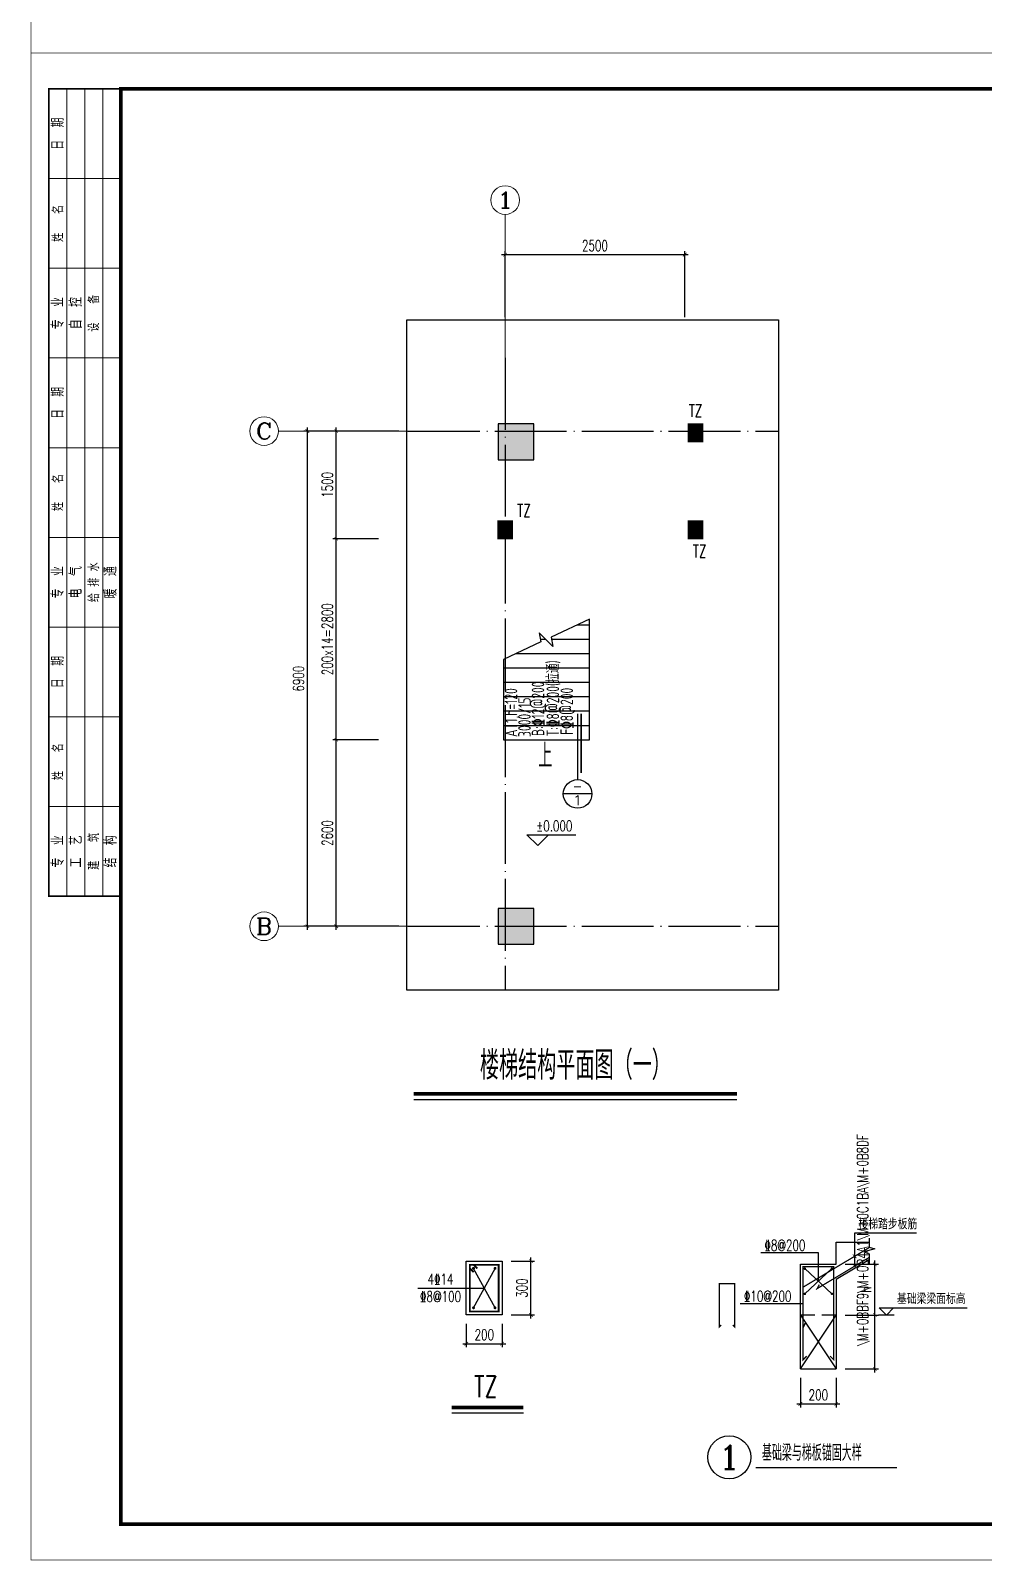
# Model space of a CAD drawing. Extents: x 959592 to 1105020, y -295412 to 379724.
# Drawn here: x 967965 to 994500, y -295412 to -252778 of the extents above; entities that cross this region are included whole.
import ezdxf
from ezdxf.enums import TextEntityAlignment as Align

# ---------------------------------------------------------------- set-up
doc = ezdxf.new("R2010")
doc.units = 0
doc.header["$LTSCALE"] = 1000
doc.header["$MEASUREMENT"] = 0
doc.linetypes.add('DASHED', pattern=[0.75, 0.5, -0.25])
doc.linetypes.add('DOTE', pattern=[2.42, 2, -0.2, 0.02, -0.2])
doc.layers.get('0').update_dxf_attribs({"linetype": 'CONTINUOUS'})
doc.layers.get('Defpoints').update_dxf_attribs({"linetype": 'CONTINUOUS', "lineweight": 5})
for name, color, linetype in [('AXIS_TEXT', 7, 'CONTINUOUS'), ('BEAM', 4, 'DASHED'), ('COLU', 7, 'CONTINUOUS'), ('COLU_HATCH', 251, 'CONTINUOUS'), ('DIM_ELEV', 3, 'CONTINUOUS'), ('DIM_SYMB', 3, 'CONTINUOUS'), ('DIMENSION', 3, 'CONTINUOUS'), ('DOTE', 1, 'DOTE'), ('GZ', 5, 'CONTINUOUS'), ('HATCH', 254, 'CONTINUOUS'), ('hole', 7, 'CONTINUOUS'), ('STAIR', 2, 'CONTINUOUS'), ('TEXT', 7, 'CONTINUOUS')]:
    doc.layers.add(name, color=color, linetype=linetype)
for name, color, linetype, lineweight in [('DIM', 3, 'CONTINUOUS', 5), ('FRAME', 3, 'CONTINUOUS', 5), ('PUB_TEXT', 7, 'CONTINUOUS', 5)]:
    doc.layers.add(name, color=color, linetype=linetype, lineweight=lineweight)
doc.styles.add('_TCH_AXIS', font='COMPLEX', dxfattribs={"bigfont": 'GBCBIG'})
doc.styles.add('_TCH_DIM', font='SIMPLEX', dxfattribs={"bigfont": 'GBCBIG'})
doc.styles.add('COMPLEX', font='COMPLEX')
doc.styles.add('DXFS', font='txt.shx', dxfattribs={"width": 0.65, "bigfont": 'dxfs.shx'})
doc.styles.add('FRAME', font='simhei.ttf', dxfattribs={"width": 0.7})
doc.styles.add('TSSD_Dimension', font='TXT.shx', dxfattribs={"width": 0.7, "bigfont": 'hztxt.shx'})
doc.styles.add('TSSD_REIN', font='Tssdeng.shx', dxfattribs={"width": 0.7, "bigfont": 'hztxt.shx'})
doc.styles.add('黑体', font='simhei.ttf', dxfattribs={"width": 0.7})
doc.dimstyles.new('TSSD_20_100', dxfattribs={"dimtxt": 300, "dimasz": 100, "dimexe": 100, "dimexo": 250, "dimgap": 100, "dimtad": 1, "dimdec": 0, "dimlfac": 0.2, "dimzin": 0, "dimdsep": 46, "dimtxsty": 'TSSD_Dimension', "dimblk": 'ARCHTICK', "dimcen": 0, "dimdle": 100, "dimclrt": 7, "dimadec": 0, "dimazin": 0, "dimtfac": 1, "dimtdec": 0, "dimtix": 1, "dimtmove": 2, "dimatfit": 3, "dimfxl": 1, "dimtolj": 1, "dimtzin": 0, "dimarcsym": 0})
doc.dimstyles.new('TSSD_50_100', dxfattribs={"dimtxt": 300, "dimasz": 100, "dimexe": 100, "dimexo": 250, "dimgap": 100, "dimtad": 1, "dimdec": 0, "dimlfac": 0.5, "dimzin": 0, "dimdsep": 46, "dimtxsty": 'TSSD_Dimension', "dimblk": 'ARCHTICK', "dimcen": 0, "dimdle": 100, "dimclrt": 3, "dimadec": 0, "dimazin": 0, "dimtfac": 1, "dimtdec": 0, "dimtix": 1, "dimtmove": 2, "dimatfit": 3, "dimfxl": 1, "dimtolj": 1, "dimtzin": 0, "dimarcsym": 0})

# ---------------------------------------------------------------- blocks, each defined once
blk = doc.blocks.new('BW-43091906', base_point=(-152259, 7688))
at = {"layer": 'FRAME'}
h = blk.add_hatch(color=256, dxfattribs=at)
h.paths.add_polyline_path([(-97941, 46776), (-96933, 47785), (-96051, 46904), (-95871, 46904), (-97194, 48226), (-98644, 46776), (-97194, 45326), (-95744, 46776), (-96520, 46776), (-96520, 46180), (-96933, 45767)], flags=0)
edge = h.paths.add_edge_path(flags=0)
edge.add_arc((-97115, 46588), 69.1, 0, 45, ccw=False)
edge.add_line((-97046, 46588), (-97046, 46005))
edge.add_line((-97046, 46005), (-96929, 45888))
edge.add_line((-96929, 45888), (-96731, 46087))
edge.add_line((-96731, 46087), (-96731, 46698))
edge.add_arc((-96800, 46698), 69.1, 360, 405)
edge.add_line((-96751, 46746), (-97245, 47240))
edge.add_arc((-97293, 47191), 69.1, 45, 135)
edge.add_line((-97342, 47240), (-97457, 47125))
edge.add_arc((-97408, 47076), 69.1, 135, 225)
edge.add_line((-97457, 47028), (-97066, 46637))
edge = h.paths.add_edge_path(flags=0)
edge.add_arc((-96614, 47069), 192, 360, 540)
edge.add_arc((-96614, 47069), 192, 180, 360)
h.paths.add_polyline_path([(-97553, 45326), (-97455, 45326), (-98887, 46757), (-97418, 48226), (-97515, 48226), (-98984, 46757)], flags=0)
for p, q in [((-93859, 41188), (-100859, 41188)), ((-93859, 38588), (-100859, 38588)), ((-93859, 37088), (-100859, 37088)), ((-93859, 35588), (-100859, 35588)), ((-93859, 31138), (-100859, 31138)), ((-93859, 26688), (-100859, 26688)), ((-93859, 23688), (-100859, 23688)), ((-99059, 23688), (-99059, 22888)), ((-93859, 22888), (-100859, 22888)), ((-93859, 20988), (-100859, 20988)), ((-98859, 20988), (-98859, 16788)), ((-96359, 20988), (-96359, 16788)), ((-93859, 20288), (-100859, 20288)), ((-93859, 19588), (-100859, 19588)), ((-93859, 18888), (-100859, 18888)), ((-93859, 18188), (-100859, 18188)), ((-93859, 17488), (-100859, 17488)), ((-93859, 16788), (-100859, 16788)), ((-93859, 11788), (-100859, 11788)), ((-99109, 11788), (-99109, 8688)), ((-93859, 10788), (-100859, 10788)), ((-97359, 10788), (-97359, 8688)), ((-95609, 10788), (-95609, 8688)), ((-93859, 10088), (-100859, 10088)), ((-93859, 9388), (-100859, 9388))]:
    blk.add_line(p, q, dxfattribs=at)
for points, const_width in [([(-152259, 49688), (-152259, 7688), (-92859, 7688), (-92859, 49688)], 20), ([(-149759, 48688), (-149759, 8688), (-93859, 8688), (-93859, 48688)], 100)]:
    blk.add_lwpolyline(points, close=True, dxfattribs=dict(at, const_width=const_width))
at = {"layer": 'FRAME', "const_width": 50}
for points in [[(-149759, 48688), (-151759, 48688), (-151759, 26188), (-149759, 26188)], [(-100859, 48688), (-100859, 8688)]]:
    blk.add_lwpolyline(points, dxfattribs=at)
at = {"layer": 'FRAME'}
for points in [[(-151259, 26188), (-151259, 48688)], [(-150759, 26188), (-150759, 48688)], [(-150259, 26188), (-150259, 48688)], [(-149759, 46188), (-151759, 46188)], [(-149759, 43688), (-151759, 43688)], [(-149759, 41188), (-151759, 41188)], [(-149759, 38688), (-151759, 38688)], [(-149759, 36188), (-151759, 36188)], [(-149759, 33688), (-151759, 33688)], [(-149759, 31188), (-151759, 31188)], [(-149759, 28688), (-151759, 28688)]]:
    blk.add_lwpolyline(points, dxfattribs=at)
for s, insert, char_height, width, attachment_point, style in [('设计单位', (-100759, 48538), 400, 2368.14, 1, 'FRAME'), ('福建医工设计院有限公司', (-97384, 44489), 600, 9859.32, 5, 'FRAME'), ('国家住建部', (-97335, 43179), 400, 2944.75, 5, 'FRAME'), ('化工石化医药行业', (-97335, 42430), 400, 4781.36, 5, 'FRAME'), ('甲级 A135009049', (-97335, 41715), 400, 4439.66, 5, 'FRAME'), ('备  注', (-100759, 41088), 400, 1758.31, 1, 'FRAME'), ('本图未经设计院签字、盖章无效。', (-100596, 39745), 300, 6524.24, 7, '黑体'), ('施工图审查批准单位', (-100759, 38488), 400, 5412.54, 1, 'FRAME'), ('施工图审查批准书证号', (-100759, 36988), 400, 6008.14, 1, 'FRAME'), ('图纸专用章', (-100759, 35488), 400, 2928.14, 1, 'FRAME'), ('注册师执业章', (-100759, 31038), 400, 3554.58, 1, 'FRAME'), ('工程名称', (-100759, 26588), 400, 2368.14, 1, 'FRAME'), ('单项工程', (-100759, 23488), 400, 2349.15, 1, 'FRAME'), ('建设单位', (-100759, 22788), 400, 2375.25, 1, 'FRAME'), ('审   定', (-99859, 20638), 400, 2038.31, 5, 'FRAME'), ('{\\W0.65;工程负责人}', (-99859, 19938), 400, 2758.64, 5, 'FRAME'), ('{\\W0.65;专业负责人}', (-99859, 19238), 400, 2763.05, 5, 'FRAME'), ('审   核', (-99859, 18538), 400, 2052.54, 5, 'FRAME'), ('校   对', (-99859, 17838), 400, 2066.78, 5, 'FRAME'), ('设   计', (-99859, 17138), 400, 2059.66, 5, 'FRAME'), ('图  名', (-100759, 16688), 400, 1670.51, 1, 'FRAME'), ('图纸编号', (-99984, 11288), 400, 2325.42, 5, 'FRAME'), ('专  业', (-99984, 10438), 400, 1753.56, 5, 'FRAME'), ('比  例', (-96484, 10438), 400, 1677.63, 5, 'FRAME'), ('设计阶段', (-99984, 9738), 400, 2361.02, 5, 'FRAME'), ('日  期', (-96484, 9738), 400, 1618.31, 5, 'FRAME'), ('共  张', (-99984, 9038), 400, 1741.69, 5, 'FRAME'), ('第  张', (-98200, 9031), 400, 1746.44, 5, 'FRAME'), ('版  次', (-96484, 9038), 400, 1753.56, 5, 'FRAME')]:
    blk.add_mtext(s, dxfattribs=dict(at, insert=insert, char_height=char_height, width=width, attachment_point=attachment_point, style=style))
at = {"layer": 'FRAME', "char_height": 300, "attachment_point": 5, "rotation": 90, "style": 'DXFS'}
for s, insert, width in [('{\\f宋体|b0|i0|c134|p2;日\\Ftxt.shx,dxfs.shx|c134;  \\f宋体|b0|i0|c134|p2;期\\P}', (-151509, 47438), 1132.5), ('姓   名', (-151509, 44938), 1185), ('{\\f宋体|b0|i0|c134|p2;专\\Ftxt.shx,dxfs.shx|c134;  \\f宋体|b0|i0|c134|p2;业\\P}', (-151509, 42438), 1203.38), ('{\\f宋体|b0|i0|c134|p2;自\\Ftxt.shx,dxfs.shx|c134;  \\f宋体|b0|i0|c134|p2;控\\P}', (-151009, 42438), 1148.25), ('设   备', (-150509, 42438), 1227), ('{\\f宋体|b0|i0|c134|p2;日\\Ftxt.shx,dxfs.shx|c134;  \\f宋体|b0|i0|c134|p2;期\\P}', (-151509, 39938), 1132.5), ('姓   名', (-151509, 37438), 1185), ('{\\f宋体|b0|i0|c134|p2;专\\Ftxt.shx,dxfs.shx|c134;  \\f宋体|b0|i0|c134|p2;业\\P}', (-151509, 34938), 1203.38), ('{\\f宋体|b0|i0|c134|p2;电\\Ftxt.shx,dxfs.shx|c134;  \\f宋体|b0|i0|c134|p2;气\\P}', (-151009, 34938), 1182.38), ('给 排 水', (-150509, 34938), 1352.62), ('{\\f宋体|b0|i0|c134|p2;暖\\Ftxt.shx,dxfs.shx|c134;  \\f宋体|b0|i0|c134|p2;通\\P}', (-150039, 34938), 1200.75), ('{\\f宋体|b0|i0|c134|p2;日\\Ftxt.shx,dxfs.shx|c134;  \\f宋体|b0|i0|c134|p2;期\\P}', (-151509, 32438), 1132.5), ('姓   名', (-151509, 29938), 1185), ('{\\f宋体|b0|i0|c134|p2;专\\Ftxt.shx,dxfs.shx|c134;  \\f宋体|b0|i0|c134|p2;业\\P}', (-151509, 27438), 1203.38), ('{\\f宋体|b0|i0|c134|p2;工\\Ftxt.shx,dxfs.shx|c134;  \\f宋体|b0|i0|c134|p2;艺\\P}', (-151009, 27438), 1177.12), ('建   筑', (-150509, 27438), 1206), ('{\\f宋体|b0|i0|c134|p2;结\\Ftxt.shx,dxfs.shx|c134;  \\f宋体|b0|i0|c134|p2;构\\P}', (-150039, 27438), 1192.88)]:
    blk.add_mtext(s, dxfattribs=dict(at, insert=insert, width=width))
blk = doc.blocks.new('_ARCHTICK')
at = {"color": 0, "linetype": 'ByBlock', "const_width": 0.15}
blk.add_lwpolyline([(-0.5, -0.5), (0.5, 0.5)], dxfattribs=at)
blk = doc.blocks.new('*D143')
at = {"layer": 'Defpoints', "color": 0, "transparency": 16777216}
for p in [(975675.159135, -263939.479892), (978472.258334, -263939.479892), (978472.258334, -277739.479892)]:
    blk.add_point(p, dxfattribs=at)
at = {"layer": 'DIM', "color": 0, "lineweight": -2, "transparency": 16777216}
for p, q in [((975675.159135, -277839.479892), (975675.159135, -263839.479892)), ((978222.258334, -263939.479892), (975575.159135, -263939.479892)), ((978222.258334, -277739.479892), (975575.159135, -277739.479892))]:
    blk.add_line(p, q, dxfattribs=at)
at = {"layer": 'DIM', "color": 0, "lineweight": -2, "transparency": 16777216, "xscale": 100, "yscale": 100, "zscale": 100}
for p, rotation in [((975675.159135, -263939.479892), 90), ((975675.159135, -277739.479892), 270)]:
    blk.add_blockref('_ARCHTICK', p, dxfattribs=dict(at, rotation=rotation))
at = {"layer": 'DIM', "color": 3, "transparency": 16777216, "insert": (975425.159135, -270839.479892), "char_height": 300, "attachment_point": 5, "rotation": 90, "style": 'TSSD_Dimension'}
blk.add_mtext('\\A1;6900', dxfattribs=at)
blk = doc.blocks.new('_AXISO')
blk.add_circle((0, 0), 0.5)
at = {"layer": 'AXIS_TEXT', "style": 'COMPLEX', "width": 1.041667}
blk.add_attdef('A', text='', height=0.56, dxfattribs=at).set_placement((-0.25, -0.28), (0.25, -0.28), align=Align.FIT)
blk = doc.blocks.new('*D144')
at = {"layer": 'Defpoints', "color": 0, "transparency": 16777216}
for p in [(986182.258334, -259021.807025), (981182.258334, -261011.479892), (986182.258334, -261011.479892)]:
    blk.add_point(p, dxfattribs=at)
at = {"layer": 'DIM', "color": 0, "lineweight": -2, "transparency": 16777216}
for p, q in [((981082.258334, -259021.807025), (986282.258334, -259021.807025)), ((981182.258334, -260761.479892), (981182.258334, -258921.807025)), ((986182.258334, -260761.479892), (986182.258334, -258921.807025))]:
    blk.add_line(p, q, dxfattribs=at)
at = {"layer": 'DIM', "color": 0, "lineweight": -2, "transparency": 16777216, "xscale": 100, "yscale": 100, "zscale": 100}
for p, rotation in [((981182.258334, -259021.807025), 180), ((986182.258334, -259021.807025), 360)]:
    blk.add_blockref('_ARCHTICK', p, dxfattribs=dict(at, rotation=rotation))
at = {"layer": 'DIM', "color": 3, "transparency": 16777216, "insert": (983682.258334, -258771.807025), "char_height": 300, "attachment_point": 5, "style": 'TSSD_Dimension'}
blk.add_mtext('\\A1;2500', dxfattribs=at)
blk = doc.blocks.new('索引号')
at = {"layer": 'DIMENSION'}
blk.add_line((0, 0), (800, 0), dxfattribs=at)
blk.add_circle((400, 0), 400, dxfattribs=at)
at = {"layer": 'DIMENSION', "style": 'COMPLEX'}
for tag, width, p, p2 in [('1', 2.333333, (264, 40), (536, 40)), ('-', 1.166667, (264, -312), (536, -312))]:
    blk.add_attdef(tag, text='', height=272, dxfattribs=dict(at, width=width)).set_placement(p, p2, align=Align.FIT)
blk = doc.blocks.new('*D150')
at = {"layer": 'Defpoints', "color": 0, "transparency": 16777216}
for p in [(976477.754761, -263939.479892), (977901.754761, -263939.479892), (977901.754761, -266939.479892)]:
    blk.add_point(p, dxfattribs=at)
at = {"layer": 'DIM', "color": 0, "lineweight": -2, "transparency": 16777216}
for p, q in [((976477.754761, -267039.479892), (976477.754761, -263839.479892)), ((977651.754761, -263939.479892), (976377.754761, -263939.479892)), ((977651.754761, -266939.479892), (976377.754761, -266939.479892))]:
    blk.add_line(p, q, dxfattribs=at)
at = {"layer": 'DIM', "color": 0, "lineweight": -2, "transparency": 16777216, "xscale": 100, "yscale": 100, "zscale": 100}
for p, rotation in [((976477.754761, -263939.479892), 90), ((976477.754761, -266939.479892), 270)]:
    blk.add_blockref('_ARCHTICK', p, dxfattribs=dict(at, rotation=rotation))
at = {"layer": 'DIM', "color": 3, "transparency": 16777216, "insert": (976227.754761, -265439.479892), "char_height": 300, "attachment_point": 5, "rotation": 90, "style": 'TSSD_Dimension'}
blk.add_mtext('\\A1;1500', dxfattribs=at)
blk = doc.blocks.new('*D151')
at = {"layer": 'Defpoints', "color": 0, "transparency": 16777216}
for p in [(976477.754761, -266939.479892), (977901.754761, -266939.479892), (977901.754761, -272539.479892)]:
    blk.add_point(p, dxfattribs=at)
at = {"layer": 'DIM', "color": 0, "lineweight": -2, "transparency": 16777216}
for p, q in [((976477.754761, -272639.479892), (976477.754761, -266839.479892)), ((977651.754761, -266939.479892), (976377.754761, -266939.479892)), ((977651.754761, -272539.479892), (976377.754761, -272539.479892))]:
    blk.add_line(p, q, dxfattribs=at)
at = {"layer": 'DIM', "color": 0, "lineweight": -2, "transparency": 16777216, "xscale": 100, "yscale": 100, "zscale": 100}
for p, rotation in [((976477.754761, -266939.479892), 90), ((976477.754761, -272539.479892), 270)]:
    blk.add_blockref('_ARCHTICK', p, dxfattribs=dict(at, rotation=rotation))
at = {"layer": 'DIM', "color": 3, "transparency": 16777216, "insert": (976227.754761, -269739.479892), "char_height": 300, "attachment_point": 5, "rotation": 90, "style": 'TSSD_Dimension'}
blk.add_mtext('\\A1;200x14=2800', dxfattribs=at)
blk = doc.blocks.new('*D152')
at = {"layer": 'Defpoints', "color": 0, "transparency": 16777216}
for p in [(976477.754761, -272539.479892), (977901.754761, -272539.479892), (977901.754761, -277739.479892)]:
    blk.add_point(p, dxfattribs=at)
at = {"layer": 'DIM', "color": 0, "lineweight": -2, "transparency": 16777216}
for p, q in [((977651.754761, -272539.479892), (976377.754761, -272539.479892)), ((976477.754761, -277839.479892), (976477.754761, -272439.479892)), ((977651.754761, -277739.479892), (976377.754761, -277739.479892))]:
    blk.add_line(p, q, dxfattribs=at)
at = {"layer": 'DIM', "color": 0, "lineweight": -2, "transparency": 16777216, "xscale": 100, "yscale": 100, "zscale": 100}
for p, rotation in [((976477.754761, -272539.479892), 90), ((976477.754761, -277739.479892), 270)]:
    blk.add_blockref('_ARCHTICK', p, dxfattribs=dict(at, rotation=rotation))
at = {"layer": 'DIM', "color": 3, "transparency": 16777216, "insert": (976227.754761, -275139.479892), "char_height": 300, "attachment_point": 5, "rotation": 90, "style": 'TSSD_Dimension'}
blk.add_mtext('\\A1;2600', dxfattribs=at)
blk = doc.blocks.new('*D168')
at = {"layer": 'Defpoints', "color": 0, "transparency": 16777216}
for p in [(989403.925323, -290076.491372), (990403.925323, -290076.491372), (990403.925323, -291050.215629)]:
    blk.add_point(p, dxfattribs=at)
at = {"layer": 'DIM', "color": 0, "lineweight": -2, "transparency": 16777216}
for p, q in [((989403.925323, -290326.491372), (989403.925323, -291150.215629)), ((990403.925323, -290326.491372), (990403.925323, -291150.215629)), ((989303.925323, -291050.215629), (990503.925323, -291050.215629))]:
    blk.add_line(p, q, dxfattribs=at)
at = {"layer": 'DIM', "color": 0, "lineweight": -2, "transparency": 16777216, "xscale": 100, "yscale": 100, "zscale": 100, "rotation": 180}
blk.add_blockref('_ARCHTICK', (989403.925323, -291050.215629), dxfattribs=at)
at = {"layer": 'DIM', "color": 0, "lineweight": -2, "transparency": 16777216, "xscale": 100, "yscale": 100, "zscale": 100}
blk.add_blockref('_ARCHTICK', (990403.925323, -291050.215629), dxfattribs=at)
at = {"layer": 'DIM', "color": 7, "transparency": 16777216, "insert": (989903.925323, -290800.215629), "char_height": 300, "attachment_point": 5, "style": 'TSSD_Dimension'}
blk.add_mtext('\\A1;200', dxfattribs=at)
blk = doc.blocks.new('*D169')
at = {"layer": 'Defpoints', "color": 0, "transparency": 16777216}
for p in [(990403.925323, -287158.28195), (991477.106312, -287158.28195), (990403.925323, -288573.414934)]:
    blk.add_point(p, dxfattribs=at)
at = {"layer": 'DIM', "color": 0, "lineweight": -2, "transparency": 16777216}
for p, q in [((990653.925323, -287158.28195), (991577.106312, -287158.28195)), ((991477.106312, -288673.414934), (991477.106312, -287058.28195)), ((990653.925323, -288573.414934), (991577.106312, -288573.414934))]:
    blk.add_line(p, q, dxfattribs=at)
at = {"layer": 'DIM', "color": 0, "lineweight": -2, "transparency": 16777216, "xscale": 100, "yscale": 100, "zscale": 100}
for p, rotation in [((991477.106312, -287158.28195), 90), ((991477.106312, -288573.414934), 270)]:
    blk.add_blockref('_ARCHTICK', p, dxfattribs=dict(at, rotation=rotation))
at = {"layer": 'DIM', "color": 3, "transparency": 16777216, "insert": (991227.106312, -287865.848442), "char_height": 300, "attachment_point": 5, "rotation": 90, "style": 'TSSD_Dimension'}
blk.add_mtext('\\A1;h', dxfattribs=at)
blk = doc.blocks.new('*D170')
at = {"layer": 'Defpoints', "color": 0, "transparency": 16777216}
for p in [(990403.925323, -288573.414934), (991477.106312, -288573.414934), (990403.925323, -290076.491372)]:
    blk.add_point(p, dxfattribs=at)
at = {"layer": 'DIM', "color": 0, "lineweight": -2, "transparency": 16777216}
for p, q in [((990653.925323, -288573.414934), (991577.106312, -288573.414934)), ((991477.106312, -290176.491372), (991477.106312, -288473.414934)), ((990653.925323, -290076.491372), (991577.106312, -290076.491372))]:
    blk.add_line(p, q, dxfattribs=at)
at = {"layer": 'DIM', "color": 0, "lineweight": -2, "transparency": 16777216, "xscale": 100, "yscale": 100, "zscale": 100}
for p, rotation in [((991477.106312, -288573.414934), 90), ((991477.106312, -290076.491372), 270)]:
    blk.add_blockref('_ARCHTICK', p, dxfattribs=dict(at, rotation=rotation))
at = {"layer": 'DIM', "color": 3, "transparency": 16777216, "insert": (991158.924494, -286482.88006), "char_height": 300, "attachment_point": 5, "rotation": 90, "style": 'TSSD_Dimension'}
blk.add_mtext('\\A1;\\M+0BBF9\\M+0B4A1\\M+0C1BA\\M+0B8DF', dxfattribs=at)
blk = doc.blocks.new('轴号')
at = {"layer": 'DIMENSION'}
blk.add_circle((0, -400), 400, dxfattribs=at)
at = {"layer": 'DIMENSION', "style": 'COMPLEX', "width": 1.041667}
blk.add_attdef('A', text='', height=448, dxfattribs=at).set_placement((-200, -624), (200, -624), align=Align.FIT)
blk = doc.blocks.new('*D171')
at = {"layer": 'Defpoints', "color": 0, "transparency": 16777216}
for p in [(981099.804122, -287072.289392), (981899.804122, -287072.289392), (981099.804122, -288572.289392)]:
    blk.add_point(p, dxfattribs=at)
at = {"layer": 'DIM', "color": 0, "lineweight": -2, "transparency": 16777216}
for p, q in [((981349.804122, -287072.289392), (981999.804122, -287072.289392)), ((981899.804122, -288672.289392), (981899.804122, -286972.289392)), ((981349.804122, -288572.289392), (981999.804122, -288572.289392))]:
    blk.add_line(p, q, dxfattribs=at)
at = {"layer": 'DIM', "color": 0, "lineweight": -2, "transparency": 16777216, "xscale": 100, "yscale": 100, "zscale": 100}
for p, rotation in [((981899.804122, -287072.289392), 90), ((981899.804122, -288572.289392), 270)]:
    blk.add_blockref('_ARCHTICK', p, dxfattribs=dict(at, rotation=rotation))
at = {"layer": 'DIM', "color": 7, "transparency": 16777216, "insert": (981649.804122, -287822.289392), "char_height": 300, "attachment_point": 5, "rotation": 90, "style": 'TSSD_Dimension'}
blk.add_mtext('\\A1;300', dxfattribs=at)
blk = doc.blocks.new('*D172')
at = {"layer": 'Defpoints', "color": 0, "transparency": 16777216}
for p in [(980099.804122, -288572.289392), (981099.804122, -288572.289392), (981099.804122, -289372.289392)]:
    blk.add_point(p, dxfattribs=at)
at = {"layer": 'DIM', "color": 0, "lineweight": -2, "transparency": 16777216}
for p, q in [((980099.804122, -288822.289392), (980099.804122, -289472.289392)), ((981099.804122, -288822.289392), (981099.804122, -289472.289392)), ((979999.804122, -289372.289392), (981199.804122, -289372.289392))]:
    blk.add_line(p, q, dxfattribs=at)
at = {"layer": 'DIM', "color": 0, "lineweight": -2, "transparency": 16777216, "xscale": 100, "yscale": 100, "zscale": 100, "rotation": 180}
blk.add_blockref('_ARCHTICK', (980099.804122, -289372.289392), dxfattribs=at)
at = {"layer": 'DIM', "color": 0, "lineweight": -2, "transparency": 16777216, "xscale": 100, "yscale": 100, "zscale": 100}
blk.add_blockref('_ARCHTICK', (981099.804122, -289372.289392), dxfattribs=at)
at = {"layer": 'DIM', "color": 7, "transparency": 16777216, "insert": (980599.804122, -289122.289392), "char_height": 300, "attachment_point": 5, "style": 'TSSD_Dimension'}
blk.add_mtext('\\A1;200', dxfattribs=at)

msp = doc.modelspace()

# ---------------------------------------------------------------- hatches: boundary and pattern name
at = {"layer": 'COLU_HATCH'}
for points in [[(981982.258, -264739.48), (981982.258, -263739.48), (980982.258, -263739.48), (980982.258, -264739.48)], [(981982.258, -263739.48), (980982.258, -263739.48), (980982.258, -264739.48), (981982.258, -264739.48)], [(981982.258, -278239.48), (981982.258, -277239.48), (980982.258, -277239.48), (980982.258, -278239.48)], [(981982.258, -277239.48), (980982.258, -277239.48), (980982.258, -278239.48), (981982.258, -278239.48)]]:
    msp.add_hatch(color=256, dxfattribs=at).paths.add_polyline_path(points)
at = {"layer": 'HATCH'}
for points in [[(986282.258, -264239.48), (986682.258, -264239.48), (986682.258, -263739.48), (986282.258, -263739.48)], [(980982.258, -266941.48), (981382.258, -266941.48), (981382.258, -266441.48), (980982.258, -266441.48)], [(986282.258, -266939.48), (986682.258, -266939.48), (986682.258, -266439.48), (986282.258, -266439.48)]]:
    msp.add_hatch(color=256, dxfattribs=at).paths.add_polyline_path(points)

# ---------------------------------------------------------------- linework, layer by layer
at = {"layer": 'BEAM', "ltscale": 0.8}
msp.add_line((990403.925, -288573.415), (989403.925, -288573.415), dxfattribs=at)
at = {"layer": 'COLU'}
for points in [[(981982.258, -264739.48), (981982.258, -263739.48), (980982.258, -263739.48), (980982.258, -264739.48)], [(981982.258, -263739.48), (980982.258, -263739.48), (980982.258, -264739.48), (981982.258, -264739.48)], [(981982.258, -278239.48), (981982.258, -277239.48), (980982.258, -277239.48), (980982.258, -278239.48)], [(981982.258, -277239.48), (980982.258, -277239.48), (980982.258, -278239.48), (981982.258, -278239.48)]]:
    msp.add_lwpolyline(points, close=True, dxfattribs=at)
at = {"layer": 'DIM', "ltscale": 0.5}
for p, q in [((981182.258, -261901.275), (981182.258, -257900.775)), ((978472.258, -263939.48), (974867.409, -263939.48)), ((978472.258, -277739.48), (974867.409, -277739.48))]:
    msp.add_line(p, q, dxfattribs=at)
at = {"layer": 'DIM_ELEV'}
for p, q in [((982087.762, -275491.997), (981787.762, -275191.997)), ((981787.762, -275191.997), (983145.109, -275191.997)), ((982087.762, -275491.997), (982387.762, -275191.997))]:
    msp.add_line(p, q, dxfattribs=at)
at = {"layer": 'DIM_SYMB'}
msp.add_lwpolyline([(982332.183, -272539.48, 0, 0, 0), (982332.183, -270444.392, 160, 0, 0), (982332.183, -269844.392, 0, 0, 0)], format="xyseb", dxfattribs=at)
at = {"layer": 'DIMENSION'}
for p, q in [((983198.614, -271819.392), (983198.614, -273650.59)), ((978637.668, -282562.497), (987637.668, -282562.497)), ((990915.558, -287211.459), (990915.558, -286279.915)), ((990915.558, -286279.915), (992639.367, -286279.915)), ((989903.876, -286837.708), (988298.398, -286837.708)), ((989903.876, -287631.434), (989903.876, -286837.708)), ((990403.925, -286538.282), (991323.541, -286538.282)), ((990403.925, -287158.282), (990403.925, -286538.282)), ((980899.804, -288372.289), (980299.804, -287272.289)), ((980299.804, -288372.289), (980899.804, -287272.289)), ((989403.925, -290076.491), (989403.925, -287158.282)), ((989403.925, -287158.282), (990403.925, -287158.282)), ((989526.385, -287982.044), (990281.368, -287280.825)), ((990281.368, -287982.044), (989526.385, -287280.825)), ((991323.541, -287032.255), (990403.925, -287583.165)), ((990403.925, -287583.165), (990403.925, -290076.491)), ((978752.054, -287822.289), (980599.804, -287822.289)), ((989473.925, -288258.166), (987728.425, -288258.166)), ((989403.925, -288573.415), (990403.925, -290076.491)), ((989403.925, -290076.491), (990403.925, -288573.415)), ((992019.211, -288573.415), (991577.106, -288573.415)), ((989403.925, -290076.491), (990403.925, -290076.491)), ((979691.803, -291303.457), (981691.803, -291303.457))]:
    msp.add_line(p, q, dxfattribs=at)
for points, const_width in [([(983298.614, -271816.188), (983298.614, -273466.188)], 50), ([(978637.668, -282412.497), (987637.668, -282412.497)], 100), ([(990865.589, -286884.032), (990965.589, -286984.032)], 20), ([(990227.859, -289717.371), (990333.925, -289823.437), (990333.925, -287228.282), (989473.925, -287228.282), (989473.925, -289823.437), (989579.991, -289717.371)], 35), ([(991323.541, -286967.05), (989869.835, -287837.915), (989929.92, -287727.281)], 35), ([(990864.61, -287160.511), (990964.61, -287260.511)], 20), ([(987521.489, -288851.74), (987574.522, -288904.773), (987574.522, -287696.432), (987144.522, -287696.432), (987144.522, -288904.773), (987197.555, -288851.74)], 35), ([(979691.803, -291153.457), (981691.803, -291153.457)], 100), ([(988161.559, -292828.986), (992094.612, -292828.986)], 40)]:
    msp.add_lwpolyline(points, dxfattribs=dict(at, const_width=const_width))
for points in [[(991323.541, -286433.453), (991323.541, -286683.753), (991477.541, -286732.753), (991169.541, -286816.753), (991323.541, -286865.753), (991323.541, -287139.795)], [(991996.148, -288375.425), (991798.158, -288573.415), (991600.169, -288375.425), (994046.526, -288375.425)]]:
    msp.add_lwpolyline(points, dxfattribs=at)
for points in [[(991332.043, -286686.458, 35, 35, 0), (989473.925, -287799.592, 40, 40, 0), (989473.925, -288938.108, 40, 40, 0), (989536.312, -288801.425, 40, 40, 0)], [(980305.87, -287378.355, 50, 50, 0), (980199.804, -287272.289, 50, 50, 0), (980199.804, -287172.289, 50, 50, 0), (980999.804, -287172.289, 50, 50, 0), (980999.804, -288472.289, 50, 50, 0), (980199.804, -288472.289, 50, 50, 0), (980199.804, -287172.289, 50, 50, 0), (980299.804, -287172.289, 50, 50, 0), (980405.87, -287278.355, 0, 0, 0)]]:
    msp.add_lwpolyline(points, format="xyseb", dxfattribs=at)
msp.add_lwpolyline([(980099.804, -287072.289), (981099.804, -287072.289), (981099.804, -288572.289), (980099.804, -288572.289)], close=True, dxfattribs=at)
for points, const_width in [([(980299.804, -287252.289, 1), (980299.804, -287292.289, 1)], 40), ([(980899.804, -287252.289, -1), (980899.804, -287292.289, -1)], 40), ([(989508.885, -287280.825, 1), (989543.885, -287280.825, 1)], 35), ([(990263.868, -287280.825, 1), (990298.868, -287280.825, 1)], 35), ([(989508.885, -287982.044, 1), (989543.885, -287982.044, 1)], 35), ([(990263.868, -287982.044, 1), (990298.868, -287982.044, 1)], 35), ([(980299.804, -288392.289, -1), (980299.804, -288352.289, -1)], 40), ([(980899.804, -288392.289, 1), (980899.804, -288352.289, 1)], 40)]:
    msp.add_lwpolyline(points, format="xyb", close=True, dxfattribs=dict(at, const_width=const_width))
at = {"layer": 'DOTE', "linetype": 'DOTE'}
for p, q in [((981182.258, -261901.275), (981182.258, -279521.497)), ((978472.258, -263939.48), (988791.262, -263939.48)), ((978472.258, -277739.48), (988791.262, -277739.48))]:
    msp.add_line(p, q, dxfattribs=at)
at = {"layer": 'GZ', "const_width": 30}
for points in [[(986682.258, -264239.48), (986282.258, -264239.48), (986282.258, -263739.48), (986682.258, -263739.48)], [(981382.258, -266941.48), (980982.258, -266941.48), (980982.258, -266441.48), (981382.258, -266441.48)], [(986682.258, -266939.48), (986282.258, -266939.48), (986282.258, -266439.48), (986682.258, -266439.48)]]:
    msp.add_lwpolyline(points, close=True, dxfattribs=at)
at = {"layer": 'hole'}
msp.add_lwpolyline([(978441.262, -260834.497), (988791.262, -260834.497), (988791.262, -279521.497), (978441.262, -279521.497)], close=True, dxfattribs=at)
at = {"layer": 'STAIR'}
for p, q in [((983532.183, -269180.413), (982460.833, -269680.376)), ((983191.326, -269339.48), (983532.183, -269339.48)), ((983532.183, -272539.48), (983532.183, -269180.413)), ((982171.365, -269815.462), (981132.183, -270300.413)), ((982507.797, -269946.261), (982127.3, -269565.988)), ((982127.3, -269565.988), (982171.365, -269815.462)), ((982157.944, -269739.48), (982300.894, -269739.48)), ((982460.833, -269680.376), (982507.797, -269946.261)), ((982471.273, -269739.48), (983532.183, -269739.48)), ((983524.183, -269739.48), (983534.183, -269739.48)), ((981477.04, -270139.48), (983532.183, -270139.48)), ((983524.183, -270139.48), (983534.183, -270139.48)), ((981132.183, -270300.413), (981132.183, -272539.48)), ((981132.183, -270539.48), (983532.183, -270539.48)), ((981132.183, -270939.48), (983532.183, -270939.48)), ((981132.183, -271339.48), (983532.183, -271339.48)), ((981132.183, -271739.48), (983532.183, -271739.48)), ((981132.183, -272139.48), (983532.183, -272139.48)), ((981132.183, -272539.48), (983532.183, -272539.48))]:
    msp.add_line(p, q, dxfattribs=at)

# ---------------------------------------------------------------- block references
at = {"layer": 'DIM', "ltscale": 0.5}
ref = msp.add_blockref('_AXISO', (981182.258, -257500.775), dxfattribs=dict(at, xscale=800, yscale=800, zscale=800))
ref.add_attrib('A', '1', dxfattribs={"layer": 'AXIS_TEXT', "height": 452.548, "style": '_TCH_AXIS', "width": 2.333333}).set_placement((980955.984, -257727.05), (981408.533, -257727.05), align=Align.FIT)
ref = msp.add_blockref('_AXISO', (974467.409, -263939.48), dxfattribs=dict(at, xscale=800, yscale=800, zscale=800))
ref.add_attrib('A', 'C', dxfattribs={"layer": 'AXIS_TEXT', "height": 452.548, "style": '_TCH_AXIS', "width": 1.4}).set_placement((974241.135, -264165.754), (974693.683, -264165.754), align=Align.FIT)
ref = msp.add_blockref('_AXISO', (974467.409, -277739.48), dxfattribs=dict(at, xscale=800, yscale=800, zscale=800))
ref.add_attrib('A', 'B', dxfattribs={"layer": 'AXIS_TEXT', "height": 452.548, "style": '_TCH_AXIS', "width": 1.235294}).set_placement((974241.135, -277965.754), (974693.683, -277965.754), align=Align.FIT)
at = {"layer": 'DIMENSION'}
for p in [(967975.021, -253401.811), (967975.021, -295401.811)]:
    msp.add_blockref('BW-43091906', p, dxfattribs=at)
ref = msp.add_blockref('索引号', (983598.614, -274050.59), dxfattribs=dict(at, rotation=180))
ref.add_attrib('-', '-', dxfattribs={"height": 272, "style": 'COMPLEX', "width": 1.166667}).set_placement((983062.614, -273971.733), (983334.614, -273971.733), align=Align.FIT)
ref.add_attrib('1', '1', dxfattribs={"height": 272, "style": 'COMPLEX', "width": 2.333333}).set_placement((983062.614, -274362.59), (983334.614, -274362.59), align=Align.FIT)
ref = msp.add_blockref('轴号', (987423.049, -291937.038), dxfattribs=dict(at, xscale=1.5, yscale=1.5, zscale=1.5))
ref.add_attrib('A', '1', dxfattribs={"height": 672, "style": 'COMPLEX', "width": 2.083333}).set_placement((987123.049, -292873.038), (987723.049, -292873.038), align=Align.FIT)

# ---------------------------------------------------------------- texts
at = {"layer": 'DIMENSION', "linetype": 'Continuous', "style": 'DXFS', "width": 0.7}
for p in [(986296.252, -263543.886), (981516.248, -266326.386), (986409.748, -267462.886)]:
    msp.add_text('TZ', height=350, dxfattribs=at).set_placement(p)
at = {"layer": 'DIMENSION', "style": 'DXFS', "width": 0.7}
for s, height, p in [('楼梯结构平面图（一）', 800, (983137.668, -282012.497)), ('楼梯踏步板筋', 300, (991840.075, -286186.135)), ('4%%13214', 300, (979381.318, -287722.289)), ('%%1328@100', 300, (979381.318, -288208.653)), ('基础梁梁面标高', 300, (993049.873, -288270.098)), ('TZ ', 600, (980827.636, -290867.024))]:
    msp.add_text(s, height=height, dxfattribs=at).set_placement(p, align=Align.CENTER)
at = {"layer": 'DIMENSION', "style": 'DXFS'}
for s, height, width, p in [('%%1328@200', 300, 0.7, (988400.778, -286781.511)), ('%%13210@200', 300, 0.7, (987830.907, -288200.727)), ('基础梁与梯板锚固大样', 450, 0.65, (988332.826, -292637.338))]:
    msp.add_text(s, height=height, dxfattribs=dict(at, width=width)).set_placement(p)
at = {"layer": 'PUB_TEXT', "style": '_TCH_DIM'}
for s, height, width, p in [('上', 675.177, 0.8, (982103.173, -273323.98)), ('%%P0.000', 297.5, 0.705882, (982045.109, -275091.997))]:
    msp.add_text(s, height=height, dxfattribs=dict(at, width=width)).set_placement(p)
at = {"layer": 'TEXT', "linetype": 'ByBlock', "style": 'TSSD_REIN', "width": 0.7}
for s, p in [('T:%%1328@200(拉通)', (982685.686, -272447.346)), ('AT1,h=120', (981518.686, -272463.409)), ('B:%%13212@200', (982270.809, -272436.854)), ('F%%1328@200', (983072.405, -272403.998)), ('3000/15', (981894.65, -272463.419))]:
    msp.add_text(s, height=350, rotation=90, dxfattribs=at).set_placement(p)

# ---------------------------------------------------------------- dimensions: what is measured, and where the dimension line sits
at = {"layer": 'DIM'}
for base, p1, p2, dimstyle, picture, middle in [((986182.258, -259021.807), (981182.258, -261011.48), (986182.258, -261011.48), 'TSSD_50_100', '*D144', (983682.258, -258771.807)), ((981099.804, -289372.289), (980099.804, -288572.289), (981099.804, -288572.289), 'TSSD_20_100', '*D172', (980599.804, -289122.289))]:
    dim = msp.add_linear_dim(base=base, p1=p1, p2=p2, dimstyle=dimstyle, dxfattribs=at)
    dim.commit()
    dim.dimension.update_dxf_attribs({"geometry": picture, "text_midpoint": middle})
for p1, p2, distance, picture, middle in [((978472.258, -277739.48), (978472.258, -263939.48), 2797.099, '*D143', (975425.159, -270839.48)), ((977901.755, -266939.48), (977901.755, -263939.48), 1424, '*D150', (976227.755, -265439.48)), ((977901.755, -277739.48), (977901.755, -272539.48), 1424, '*D152', (976227.755, -275139.48))]:
    dim = msp.add_aligned_dim(p1=p1, p2=p2, distance=distance, dimstyle='TSSD_50_100', dxfattribs=at)
    dim.commit()
    dim.dimension.update_dxf_attribs({"geometry": picture, "text_midpoint": middle})
dim = msp.add_aligned_dim(p1=(977901.755, -272539.48), p2=(977901.755, -266939.48), distance=1424, text='200x14=2800', dimstyle='TSSD_50_100', dxfattribs=at)
dim.commit()
dim.dimension.update_dxf_attribs({"geometry": '*D151', "text_midpoint": (976227.755, -269739.48)})
dim = msp.add_linear_dim(base=(991477.106, -288573.415), p1=(990403.925, -290076.491), p2=(990403.925, -288573.415), angle=90, text='\\M+0BBF9\\M+0B4A1\\M+0C1BA\\M+0B8DF', dimstyle='TSSD_50_100', dxfattribs=at)
dim.commit()
dim.dimension.update_dxf_attribs({"geometry": '*D170', "text_midpoint": (991158.924, -286482.88), "dimtype": 160})
dim = msp.add_linear_dim(base=(981899.804, -287072.289), p1=(981099.804, -288572.289), p2=(981099.804, -287072.289), angle=90, dimstyle='TSSD_20_100', dxfattribs=at)
dim.commit()
dim.dimension.update_dxf_attribs({"geometry": '*D171', "text_midpoint": (981649.804, -287822.289)})
dim = msp.add_linear_dim(base=(991477.106, -287158.282), p1=(990403.925, -288573.415), p2=(990403.925, -287158.282), angle=90, text='h', dimstyle='TSSD_50_100', dxfattribs=at)
dim.commit()
dim.dimension.update_dxf_attribs({"geometry": '*D169', "text_midpoint": (991227.106, -287865.848)})
dim = msp.add_linear_dim(base=(990403.925, -291050.216), p1=(989403.925, -290076.491), p2=(990403.925, -290076.491), text='200', dimstyle='TSSD_20_100', dxfattribs=at)
dim.commit()
dim.dimension.update_dxf_attribs({"geometry": '*D168', "text_midpoint": (989903.925, -290800.216)})

doc.saveas('drawing.dxf')
